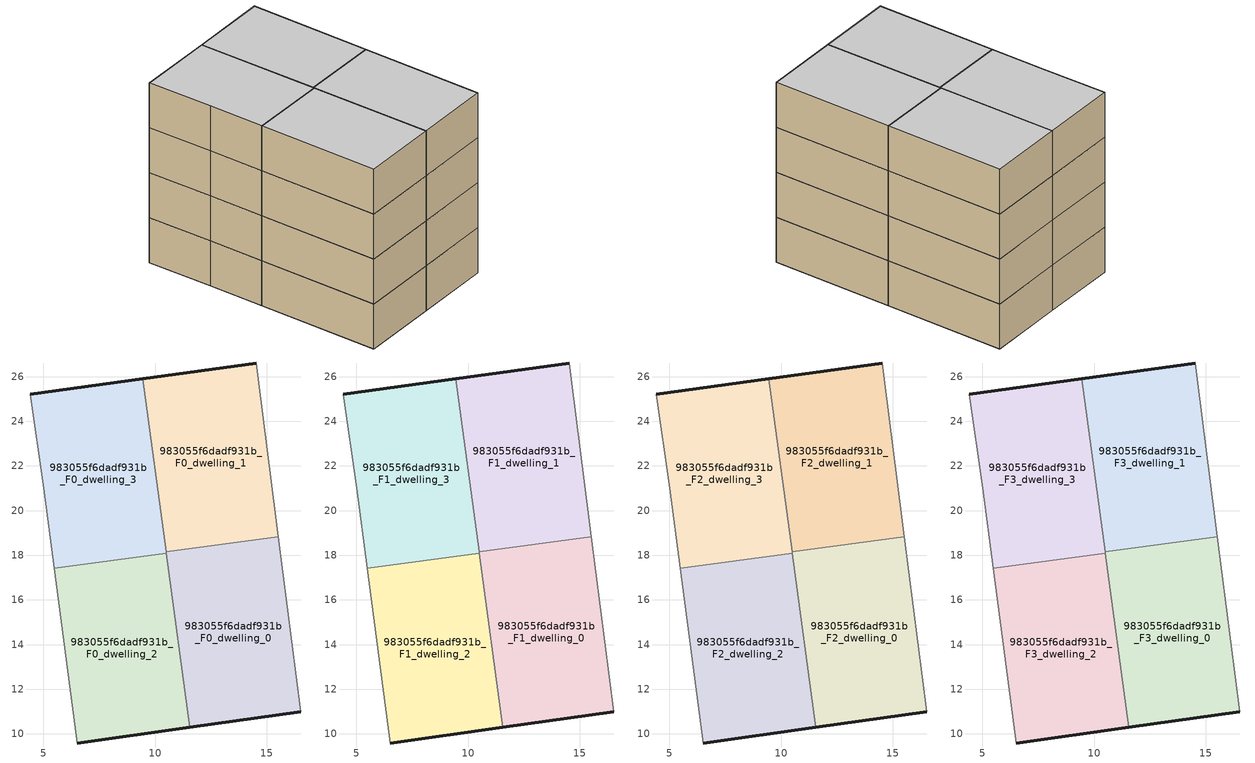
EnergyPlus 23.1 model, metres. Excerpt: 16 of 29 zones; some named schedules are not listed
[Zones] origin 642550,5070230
983055f6dadf931b_F0_dwelling_0
 floor ground (EU_floor_Construction): 16.52,10.99 15.52,18.83 10.49,18.15 11.55,10.3 z0
 wall outside (EU_wall_Construction): 16.52,10.99 11.55,10.3 z0:3
 wall to 983055f6dadf931b_F0_dwelling_1 (EU_wall_Construction): 10.49,18.15 15.52,18.83 z0:3
 wall adiabatic (EU_wall_Construction): 15.52,18.83 16.52,10.99 z0:3
 wall to 983055f6dadf931b_F0_dwelling_2 (EU_wall_Construction): 11.55,10.3 10.5,18.08 z0:3
 wall to 983055f6dadf931b_F0_dwelling_3 (EU_wall_Construction): 10.5,18.08 10.49,18.15 z0:3
983055f6dadf931b_F0_dwelling_1
 floor ground (EU_floor_Construction): 15.52,18.83 14.52,26.61 9.45,25.91 10.49,18.15 z0
 wall outside (EU_wall_Construction): 9.45,25.91 14.52,26.61 z0:3
 wall adiabatic (EU_wall_Construction): 14.52,26.61 15.52,18.83 z0:3
 wall to 983055f6dadf931b_F0_dwelling_3 (EU_wall_Construction): 10.49,18.15 9.45,25.91 z0:3
983055f6dadf931b_F0_dwelling_2
 floor ground (EU_floor_Construction): 11.55,10.3 10.5,18.08 5.49,17.41 6.51,9.6 z0
 wall outside (EU_wall_Construction): 11.55,10.3 6.51,9.6 z0:3
 wall adiabatic (EU_wall_Construction): 6.51,9.6 5.49,17.41 z0:3
 wall to 983055f6dadf931b_F0_dwelling_3 (EU_wall_Construction): 5.49,17.41 10.5,18.08 z0:3
983055f6dadf931b_F0_dwelling_3
 floor ground (EU_floor_Construction): 10.5,18.08 9.45,25.91 4.42,25.21 5.02,21 5.49,17.41 z0
 wall outside (EU_wall_Construction): 4.42,25.21 9.45,25.91 z0:3
 wall adiabatic (EU_wall_Construction): 5.49,17.41 5.02,21 4.42,25.21 z0:3
983055f6dadf931b_F1_dwelling_0
 floor to 983055f6dadf931b_F0_dwelling_0 (EU_floor_Construction): 16.52,10.99 15.52,18.83 10.49,18.15 11.55,10.3 z3
 wall outside (EU_wall_Construction): 16.52,10.99 11.55,10.3 z3:6
 wall to 983055f6dadf931b_F1_dwelling_1 (EU_wall_Construction): 10.49,18.15 15.52,18.83 z3:6
 wall adiabatic (EU_wall_Construction): 15.52,18.83 16.52,10.99 z3:6
 wall to 983055f6dadf931b_F1_dwelling_2 (EU_wall_Construction): 11.55,10.3 10.5,18.08 z3:6
 wall to 983055f6dadf931b_F1_dwelling_3 (EU_wall_Construction): 10.5,18.08 10.49,18.15 z3:6
983055f6dadf931b_F1_dwelling_1
 floor to 983055f6dadf931b_F0_dwelling_1 (EU_floor_Construction): 15.52,18.83 14.52,26.61 9.45,25.91 10.49,18.15 z3
 wall outside (EU_wall_Construction): 9.45,25.91 14.52,26.61 z3:6
 wall adiabatic (EU_wall_Construction): 14.52,26.61 15.52,18.83 z3:6
 wall to 983055f6dadf931b_F1_dwelling_3 (EU_wall_Construction): 10.49,18.15 9.45,25.91 z3:6
983055f6dadf931b_F1_dwelling_2
 floor to 983055f6dadf931b_F0_dwelling_2 (EU_floor_Construction): 11.55,10.3 10.5,18.08 5.49,17.41 6.51,9.6 z3
 wall outside (EU_wall_Construction): 11.55,10.3 6.51,9.6 z3:6
 wall adiabatic (EU_wall_Construction): 6.51,9.6 5.49,17.41 z3:6
 wall to 983055f6dadf931b_F1_dwelling_3 (EU_wall_Construction): 5.49,17.41 10.5,18.08 z3:6
983055f6dadf931b_F1_dwelling_3
 floor to 983055f6dadf931b_F0_dwelling_3 (EU_floor_Construction): 10.5,18.08 9.45,25.91 4.42,25.21 5.02,21 5.49,17.41 z3
 wall outside (EU_wall_Construction): 4.42,25.21 9.45,25.91 z3:6
 wall adiabatic (EU_wall_Construction): 5.49,17.41 5.02,21 4.42,25.21 z3:6
983055f6dadf931b_F2_dwelling_0
 floor to 983055f6dadf931b_F1_dwelling_0 (EU_floor_Construction): 16.52,10.99 15.52,18.83 10.49,18.15 11.55,10.3 z6
 wall outside (EU_wall_Construction): 16.52,10.99 11.55,10.3 z6:9
 wall to 983055f6dadf931b_F2_dwelling_1 (EU_wall_Construction): 10.49,18.15 15.52,18.83 z6:9
 wall adiabatic (EU_wall_Construction): 15.52,18.83 16.52,10.99 z6:9
 wall to 983055f6dadf931b_F2_dwelling_2 (EU_wall_Construction): 11.55,10.3 10.5,18.08 z6:9
 wall to 983055f6dadf931b_F2_dwelling_3 (EU_wall_Construction): 10.5,18.08 10.49,18.15 z6:9
983055f6dadf931b_F2_dwelling_1
 floor to 983055f6dadf931b_F1_dwelling_1 (EU_floor_Construction): 15.52,18.83 14.52,26.61 9.45,25.91 10.49,18.15 z6
 wall outside (EU_wall_Construction): 9.45,25.91 14.52,26.61 z6:9
 wall adiabatic (EU_wall_Construction): 14.52,26.61 15.52,18.83 z6:9
 wall to 983055f6dadf931b_F2_dwelling_3 (EU_wall_Construction): 10.49,18.15 9.45,25.91 z6:9
983055f6dadf931b_F2_dwelling_2
 floor to 983055f6dadf931b_F1_dwelling_2 (EU_floor_Construction): 11.55,10.3 10.5,18.08 5.49,17.41 6.51,9.6 z6
 wall outside (EU_wall_Construction): 11.55,10.3 6.51,9.6 z6:9
 wall adiabatic (EU_wall_Construction): 6.51,9.6 5.49,17.41 z6:9
 wall to 983055f6dadf931b_F2_dwelling_3 (EU_wall_Construction): 5.49,17.41 10.5,18.08 z6:9
983055f6dadf931b_F2_dwelling_3
 floor to 983055f6dadf931b_F1_dwelling_3 (EU_floor_Construction): 10.5,18.08 9.45,25.91 4.42,25.21 5.02,21 5.49,17.41 z6
 wall outside (EU_wall_Construction): 4.42,25.21 9.45,25.91 z6:9
 wall adiabatic (EU_wall_Construction): 5.49,17.41 5.02,21 4.42,25.21 z6:9
983055f6dadf931b_F3_dwelling_0
 floor to 983055f6dadf931b_F2_dwelling_0 (EU_floor_Construction): 16.52,10.99 15.52,18.83 10.49,18.15 11.55,10.3 z9
 wall outside (EU_wall_Construction): 16.52,10.99 11.55,10.3 z9:12
 wall to 983055f6dadf931b_F3_dwelling_1 (EU_wall_Construction): 10.49,18.15 15.52,18.83 z9:12
 wall adiabatic (EU_wall_Construction): 15.52,18.83 16.52,10.99 z9:12
 wall to 983055f6dadf931b_F3_dwelling_2 (EU_wall_Construction): 11.55,10.3 10.5,18.08 z9:12
 wall to 983055f6dadf931b_F3_dwelling_3 (EU_wall_Construction): 10.5,18.08 10.49,18.15 z9:12
 ceiling to 983055f6dadf931b_F4_dwelling_0 (EU_floor_Construction): 15.52,18.83 16.52,10.99 11.55,10.3 10.49,18.15 z12
983055f6dadf931b_F3_dwelling_1
 floor to 983055f6dadf931b_F2_dwelling_1 (EU_floor_Construction): 15.52,18.83 14.52,26.61 9.45,25.91 10.49,18.15 z9
 wall outside (EU_wall_Construction): 9.45,25.91 14.52,26.61 z9:12
 wall adiabatic (EU_wall_Construction): 14.52,26.61 15.52,18.83 z9:12
 wall to 983055f6dadf931b_F3_dwelling_3 (EU_wall_Construction): 10.49,18.15 9.45,25.91 z9:12
 ceiling to 983055f6dadf931b_F4_dwelling_1 (EU_floor_Construction): 14.52,26.61 15.52,18.83 10.49,18.15 9.45,25.91 z12
983055f6dadf931b_F3_dwelling_2
 floor to 983055f6dadf931b_F2_dwelling_2 (EU_floor_Construction): 11.55,10.3 10.5,18.08 5.49,17.41 6.51,9.6 z9
 wall outside (EU_wall_Construction): 11.55,10.3 6.51,9.6 z9:12
 wall adiabatic (EU_wall_Construction): 6.51,9.6 5.49,17.41 z9:12
 wall to 983055f6dadf931b_F3_dwelling_3 (EU_wall_Construction): 5.49,17.41 10.5,18.08 z9:12
 ceiling to 983055f6dadf931b_F4_dwelling_2 (EU_floor_Construction): 10.5,18.08 11.55,10.3 6.51,9.6 5.49,17.41 z12
983055f6dadf931b_F3_dwelling_3
 floor to 983055f6dadf931b_F2_dwelling_3 (EU_floor_Construction): 10.5,18.08 9.45,25.91 4.42,25.21 5.02,21 5.49,17.41 z9
 wall outside (EU_wall_Construction): 4.42,25.21 9.45,25.91 z9:12
 wall adiabatic (EU_wall_Construction): 5.49,17.41 5.02,21 4.42,25.21 z9:12
 ceiling to 983055f6dadf931b_F4_dwelling_3 (EU_floor_Construction): 9.45,25.91 10.5,18.08 5.49,17.41 5.02,21 4.42,25.21 z12
[Building]
EU S2 Campaign: North Axis=0; Terrain=City; Solar Distribution=FullExterior
[Site:Location]
Lyon-Bron: Latitude=45.75; Longitude=5; Time Zone=1; Elevation=198
[SizingPeriod:WeatherFileDays]
AnnualSizingPeriod: Begin Month=1; Begin Day of Month=1; End Month=12; End Day of Month=31; Day of Week for Start Day=Monday; Use Weather File Daylight Saving Period=No; Use Weather File Rain and Snow Indicators=No
[MATERIAL]
EU_InternalMass_Material: Roughness=MediumRough; Thickness=0.1; Conductivity=1; Density=1800; Specific Heat=900; Thermal Absorptance=0.9; Solar Absorptance=0.7; Visible Absorptance=0.7
[MATERIAL:NOMASS] Roughness=MediumRough; Thermal Absorptance=0.9; Solar Absorptance=0.7; Visible Absorptance=0.7
Name | Thermal Resistance
EU_wall_NoMass | 0.776494
EU_floor_NoMass | 0.421597
[CONSTRUCTION]
EU_wall_Construction: EU_wall_NoMass
EU_floor_Construction: EU_floor_NoMass
EU_InternalMass_Construction: EU_InternalMass_Material
[ZONE] Type=1; Multiplier=1; Ceiling Height=autocalculate; Floor Area=autocalculate; Part of Total Floor Area=Yes
Name | Volume
983055f6dadf931b_F0_dwelling_0; 983055f6dadf931b_F1_dwelling_0; 983055f6dadf931b_F2_dwelling_0; 983055f6dadf931b_F3_dwelling_0 | 119.714
983055f6dadf931b_F0_dwelling_1; 983055f6dadf931b_F1_dwelling_1; 983055f6dadf931b_F2_dwelling_1; 983055f6dadf931b_F3_dwelling_1 | 119.706
983055f6dadf931b_F0_dwelling_2; 983055f6dadf931b_F1_dwelling_2; 983055f6dadf931b_F2_dwelling_2; 983055f6dadf931b_F3_dwelling_2 | 119.727
983055f6dadf931b_F0_dwelling_3; 983055f6dadf931b_F1_dwelling_3; 983055f6dadf931b_F2_dwelling_3; 983055f6dadf931b_F3_dwelling_3 | 119.711
[INTERNALMASS] Construction=EU_InternalMass_Construction
Name | Zone or ZoneList | Surface Area
983055f6dadf931b_F0_dwelling_0_EU_InternalMass | 983055f6dadf931b_F0_dwelling_0 | 39.9056
983055f6dadf931b_F0_dwelling_1_EU_InternalMass | 983055f6dadf931b_F0_dwelling_1 | 39.9031
983055f6dadf931b_F0_dwelling_2_EU_InternalMass | 983055f6dadf931b_F0_dwelling_2 | 39.9081
983055f6dadf931b_F0_dwelling_3_EU_InternalMass | 983055f6dadf931b_F0_dwelling_3 | 39.9051
983055f6dadf931b_F1_dwelling_0_EU_InternalMass | 983055f6dadf931b_F1_dwelling_0 | 39.9056
983055f6dadf931b_F1_dwelling_1_EU_InternalMass | 983055f6dadf931b_F1_dwelling_1 | 39.9031
983055f6dadf931b_F1_dwelling_2_EU_InternalMass | 983055f6dadf931b_F1_dwelling_2 | 39.9081
983055f6dadf931b_F1_dwelling_3_EU_InternalMass | 983055f6dadf931b_F1_dwelling_3 | 39.9051
983055f6dadf931b_F2_dwelling_0_EU_InternalMass | 983055f6dadf931b_F2_dwelling_0 | 39.9056
983055f6dadf931b_F2_dwelling_1_EU_InternalMass | 983055f6dadf931b_F2_dwelling_1 | 39.9031
983055f6dadf931b_F2_dwelling_2_EU_InternalMass | 983055f6dadf931b_F2_dwelling_2 | 39.9081
983055f6dadf931b_F2_dwelling_3_EU_InternalMass | 983055f6dadf931b_F2_dwelling_3 | 39.9051
983055f6dadf931b_F3_dwelling_0_EU_InternalMass | 983055f6dadf931b_F3_dwelling_0 | 39.9056
983055f6dadf931b_F3_dwelling_1_EU_InternalMass | 983055f6dadf931b_F3_dwelling_1 | 39.9031
983055f6dadf931b_F3_dwelling_2_EU_InternalMass | 983055f6dadf931b_F3_dwelling_2 | 39.9081
983055f6dadf931b_F3_dwelling_3_EU_InternalMass | 983055f6dadf931b_F3_dwelling_3 | 39.9051
[OTHEREQUIPMENT] Fuel Type=Electricity; Design Level Calculation Method=Watts/Area; Power per Zone Floor Area=1; Fraction Latent=0; Fraction Radiant=0; Fraction Lost=0; Carbon Dioxide Generation Rate=0; EndUse Subcategory=EU_Step8_InternalGains
Name | Zone or ZoneList or Space or SpaceList | Schedule
EU_Step8_InternalGain_983055f6dadf931b_F0_dwelling_0_f000 | 983055f6dadf931b_F0_dwelling_0 | EU_Step8_GainSchedule_983055f6dadf931b_F0_dwelling_0_f000
EU_Step8_InternalGain_983055f6dadf931b_F0_dwelling_1_f000 | 983055f6dadf931b_F0_dwelling_1 | EU_Step8_GainSchedule_983055f6dadf931b_F0_dwelling_1_f000
EU_Step8_InternalGain_983055f6dadf931b_F0_dwelling_2_f000 | 983055f6dadf931b_F0_dwelling_2 | EU_Step8_GainSchedule_983055f6dadf931b_F0_dwelling_2_f000
EU_Step8_InternalGain_983055f6dadf931b_F0_dwelling_3_f000 | 983055f6dadf931b_F0_dwelling_3 | EU_Step8_GainSchedule_983055f6dadf931b_F0_dwelling_3_f000
EU_Step8_InternalGain_983055f6dadf931b_F1_dwelling_0_f000 | 983055f6dadf931b_F1_dwelling_0 | EU_Step8_GainSchedule_983055f6dadf931b_F1_dwelling_0_f000
EU_Step8_InternalGain_983055f6dadf931b_F1_dwelling_1_f000 | 983055f6dadf931b_F1_dwelling_1 | EU_Step8_GainSchedule_983055f6dadf931b_F1_dwelling_1_f000
EU_Step8_InternalGain_983055f6dadf931b_F1_dwelling_2_f000 | 983055f6dadf931b_F1_dwelling_2 | EU_Step8_GainSchedule_983055f6dadf931b_F1_dwelling_2_f000
EU_Step8_InternalGain_983055f6dadf931b_F1_dwelling_3_f000 | 983055f6dadf931b_F1_dwelling_3 | EU_Step8_GainSchedule_983055f6dadf931b_F1_dwelling_3_f000
EU_Step8_InternalGain_983055f6dadf931b_F2_dwelling_0_f000 | 983055f6dadf931b_F2_dwelling_0 | EU_Step8_GainSchedule_983055f6dadf931b_F2_dwelling_0_f000
EU_Step8_InternalGain_983055f6dadf931b_F2_dwelling_1_f000 | 983055f6dadf931b_F2_dwelling_1 | EU_Step8_GainSchedule_983055f6dadf931b_F2_dwelling_1_f000
EU_Step8_InternalGain_983055f6dadf931b_F2_dwelling_2_f000 | 983055f6dadf931b_F2_dwelling_2 | EU_Step8_GainSchedule_983055f6dadf931b_F2_dwelling_2_f000
EU_Step8_InternalGain_983055f6dadf931b_F2_dwelling_3_f000 | 983055f6dadf931b_F2_dwelling_3 | EU_Step8_GainSchedule_983055f6dadf931b_F2_dwelling_3_f000
EU_Step8_InternalGain_983055f6dadf931b_F3_dwelling_0_f000 | 983055f6dadf931b_F3_dwelling_0 | EU_Step8_GainSchedule_983055f6dadf931b_F3_dwelling_0_f000
EU_Step8_InternalGain_983055f6dadf931b_F3_dwelling_1_f000 | 983055f6dadf931b_F3_dwelling_1 | EU_Step8_GainSchedule_983055f6dadf931b_F3_dwelling_1_f000
EU_Step8_InternalGain_983055f6dadf931b_F3_dwelling_2_f000 | 983055f6dadf931b_F3_dwelling_2 | EU_Step8_GainSchedule_983055f6dadf931b_F3_dwelling_2_f000
EU_Step8_InternalGain_983055f6dadf931b_F3_dwelling_3_f000 | 983055f6dadf931b_F3_dwelling_3 | EU_Step8_GainSchedule_983055f6dadf931b_F3_dwelling_3_f000
[ZONEVENTILATION:DESIGNFLOWRATE] Schedule=EU_AlwaysOn; Design Flow Rate Calculation Method=AirChanges/Hour; Air Changes per Hour=0.693814; Ventilation Type=Natural; Fan Pressure Rise=0; Fan Total Efficiency=1; Constant Term Coefficient=1; Temperature Term Coefficient=0; Velocity Term Coefficient=0; Velocity Squared Term Coefficient=0; Minimum Indoor Temperature=-100; Maximum Indoor Temperature=100; Delta Temperature=-100; Minimum Outdoor Temperature=-100; Maximum Outdoor Temperature=100; Maximum Wind Speed=40
Name | Zone or ZoneList or Space or SpaceList
EU_ConstantAir_983055f6dadf931b_F0_dwelling_0 | 983055f6dadf931b_F0_dwelling_0
EU_ConstantAir_983055f6dadf931b_F0_dwelling_1 | 983055f6dadf931b_F0_dwelling_1
EU_ConstantAir_983055f6dadf931b_F0_dwelling_2 | 983055f6dadf931b_F0_dwelling_2
EU_ConstantAir_983055f6dadf931b_F0_dwelling_3 | 983055f6dadf931b_F0_dwelling_3
EU_ConstantAir_983055f6dadf931b_F1_dwelling_0 | 983055f6dadf931b_F1_dwelling_0
EU_ConstantAir_983055f6dadf931b_F1_dwelling_1 | 983055f6dadf931b_F1_dwelling_1
EU_ConstantAir_983055f6dadf931b_F1_dwelling_2 | 983055f6dadf931b_F1_dwelling_2
EU_ConstantAir_983055f6dadf931b_F1_dwelling_3 | 983055f6dadf931b_F1_dwelling_3
EU_ConstantAir_983055f6dadf931b_F2_dwelling_0 | 983055f6dadf931b_F2_dwelling_0
EU_ConstantAir_983055f6dadf931b_F2_dwelling_1 | 983055f6dadf931b_F2_dwelling_1
EU_ConstantAir_983055f6dadf931b_F2_dwelling_2 | 983055f6dadf931b_F2_dwelling_2
EU_ConstantAir_983055f6dadf931b_F2_dwelling_3 | 983055f6dadf931b_F2_dwelling_3
EU_ConstantAir_983055f6dadf931b_F3_dwelling_0 | 983055f6dadf931b_F3_dwelling_0
EU_ConstantAir_983055f6dadf931b_F3_dwelling_1 | 983055f6dadf931b_F3_dwelling_1
EU_ConstantAir_983055f6dadf931b_F3_dwelling_2 | 983055f6dadf931b_F3_dwelling_2
EU_ConstantAir_983055f6dadf931b_F3_dwelling_3 | 983055f6dadf931b_F3_dwelling_3
[HVACTEMPLATE:THERMOSTAT] Constant Heating Setpoint=20; Constant Cooling Setpoint=50
EU_HeatOnly_983055f6dadf931b_F0_dwelling_0; EU_HeatOnly_983055f6dadf931b_F0_dwelling_1; EU_HeatOnly_983055f6dadf931b_F0_dwelling_2; EU_HeatOnly_983055f6dadf931b_F0_dwelling_3; EU_HeatOnly_983055f6dadf931b_F1_dwelling_0; EU_HeatOnly_983055f6dadf931b_F1_dwelling_1; EU_HeatOnly_983055f6dadf931b_F1_dwelling_2; EU_HeatOnly_983055f6dadf931b_F1_dwelling_3; EU_HeatOnly_983055f6dadf931b_F2_dwelling_0; EU_HeatOnly_983055f6dadf931b_F2_dwelling_1; EU_HeatOnly_983055f6dadf931b_F2_dwelling_2; EU_HeatOnly_983055f6dadf931b_F2_dwelling_3; EU_HeatOnly_983055f6dadf931b_F3_dwelling_0; EU_HeatOnly_983055f6dadf931b_F3_dwelling_1; EU_HeatOnly_983055f6dadf931b_F3_dwelling_2; EU_HeatOnly_983055f6dadf931b_F3_dwelling_3; EU_HeatOnly_983055f6dadf931b_F4_dwelling_0; EU_HeatOnly_983055f6dadf931b_F4_dwelling_1; EU_HeatOnly_983055f6dadf931b_F4_dwelling_2; EU_HeatOnly_983055f6dadf931b_F4_dwelling_3; EU_HeatOnly_983055f6dadf931b_F5_dwelling_0; EU_HeatOnly_983055f6dadf931b_F5_dwelling_1; EU_HeatOnly_983055f6dadf931b_F5_dwelling_2; EU_HeatOnly_983055f6dadf931b_F6_dwelling_0; EU_HeatOnly_983055f6dadf931b_F6_dwelling_1; EU_HeatOnly_983055f6dadf931b_F6_dwelling_2; EU_HeatOnly_983055f6dadf931b_F7_dwelling_0; EU_HeatOnly_983055f6dadf931b_F7_dwelling_1; EU_HeatOnly_983055f6dadf931b_F7_dwelling_2
[HVACTEMPLATE:ZONE:IDEALLOADSAIRSYSTEM] System Availability Schedule=EU_AlwaysOn; Maximum Heating Supply Air Temperature=50; Minimum Cooling Supply Air Temperature=13; Maximum Heating Supply Air Humidity Ratio=0.0156; Minimum Cooling Supply Air Humidity Ratio=0.0077; Heating Limit=NoLimit; Cooling Limit=NoLimit; Heating Availability Schedule=EU_AlwaysOn; Cooling Availability Schedule=EU_CoolingOff; Dehumidification Control Type=ConstantSensibleHeatRatio; Cooling Sensible Heat Ratio=0.7; Dehumidification Setpoint=60; Humidification Control Type=None; Humidification Setpoint=30; Outdoor Air Method=None; Outdoor Air Flow Rate per Person=0.00944; Outdoor Air Flow Rate per Zone Floor Area=0; Outdoor Air Flow Rate per Zone=0; Demand Controlled Ventilation Type=None; Outdoor Air Economizer Type=NoEconomizer; Heat Recovery Type=None; Sensible Heat Recovery Effectiveness=0.7; Latent Heat Recovery Effectiveness=0.65
Name | Template Thermostat
983055f6dadf931b_F0_dwelling_0 | EU_HeatOnly_983055f6dadf931b_F0_dwelling_0
983055f6dadf931b_F0_dwelling_1 | EU_HeatOnly_983055f6dadf931b_F0_dwelling_1
983055f6dadf931b_F0_dwelling_2 | EU_HeatOnly_983055f6dadf931b_F0_dwelling_2
983055f6dadf931b_F0_dwelling_3 | EU_HeatOnly_983055f6dadf931b_F0_dwelling_3
983055f6dadf931b_F1_dwelling_0 | EU_HeatOnly_983055f6dadf931b_F1_dwelling_0
983055f6dadf931b_F1_dwelling_1 | EU_HeatOnly_983055f6dadf931b_F1_dwelling_1
983055f6dadf931b_F1_dwelling_2 | EU_HeatOnly_983055f6dadf931b_F1_dwelling_2
983055f6dadf931b_F1_dwelling_3 | EU_HeatOnly_983055f6dadf931b_F1_dwelling_3
983055f6dadf931b_F2_dwelling_0 | EU_HeatOnly_983055f6dadf931b_F2_dwelling_0
983055f6dadf931b_F2_dwelling_1 | EU_HeatOnly_983055f6dadf931b_F2_dwelling_1
983055f6dadf931b_F2_dwelling_2 | EU_HeatOnly_983055f6dadf931b_F2_dwelling_2
983055f6dadf931b_F2_dwelling_3 | EU_HeatOnly_983055f6dadf931b_F2_dwelling_3
983055f6dadf931b_F3_dwelling_0 | EU_HeatOnly_983055f6dadf931b_F3_dwelling_0
983055f6dadf931b_F3_dwelling_1 | EU_HeatOnly_983055f6dadf931b_F3_dwelling_1
983055f6dadf931b_F3_dwelling_2 | EU_HeatOnly_983055f6dadf931b_F3_dwelling_2
983055f6dadf931b_F3_dwelling_3 | EU_HeatOnly_983055f6dadf931b_F3_dwelling_3
[SIZING:ZONE] Zone Cooling Design Supply Air Temperature Input Method=SupplyAirTemperature; Zone Cooling Design Supply Air Temperature=13; Zone Heating Design Supply Air Temperature Input Method=SupplyAirTemperature; Zone Heating Design Supply Air Temperature=50; Zone Cooling Design Supply Air Humidity Ratio=0.008; Zone Heating Design Supply Air Humidity Ratio=0.008; Cooling Design Air Flow Method=DesignDay; Cooling Design Air Flow Rate=0; Cooling Minimum Air Flow per Zone Floor Area=0.000762; Cooling Minimum Air Flow=0; Cooling Minimum Air Flow Fraction=0.2; Heating Design Air Flow Method=DesignDay; Heating Design Air Flow Rate=0; Heating Maximum Air Flow per Zone Floor Area=0.002032; Heating Maximum Air Flow=0.141576; Heating Maximum Air Flow Fraction=0.3; Account for Dedicated Outdoor Air System=No; Dedicated Outdoor Air System Control Strategy=NeutralSupplyAir; Dedicated Outdoor Air Low Setpoint Temperature for Design=autosize; Dedicated Outdoor Air High Setpoint Temperature for Design=autosize; Zone Load Sizing Method=Sensible Load Only No Latent Load; Zone Latent Cooling Design Supply Air Humidity Ratio Input Method=HumidityRatioDifference; Zone Cooling Design Supply Air Humidity Ratio Difference=0.005; Zone Latent Heating Design Supply Air Humidity Ratio Input Method=HumidityRatioDifference; Zone Humidification Design Supply Air Humidity Ratio Difference=0.005
983055f6dadf931b_F0_dwelling_0; 983055f6dadf931b_F0_dwelling_1; 983055f6dadf931b_F0_dwelling_2; 983055f6dadf931b_F0_dwelling_3; 983055f6dadf931b_F1_dwelling_0; 983055f6dadf931b_F1_dwelling_1; 983055f6dadf931b_F1_dwelling_2; 983055f6dadf931b_F1_dwelling_3
